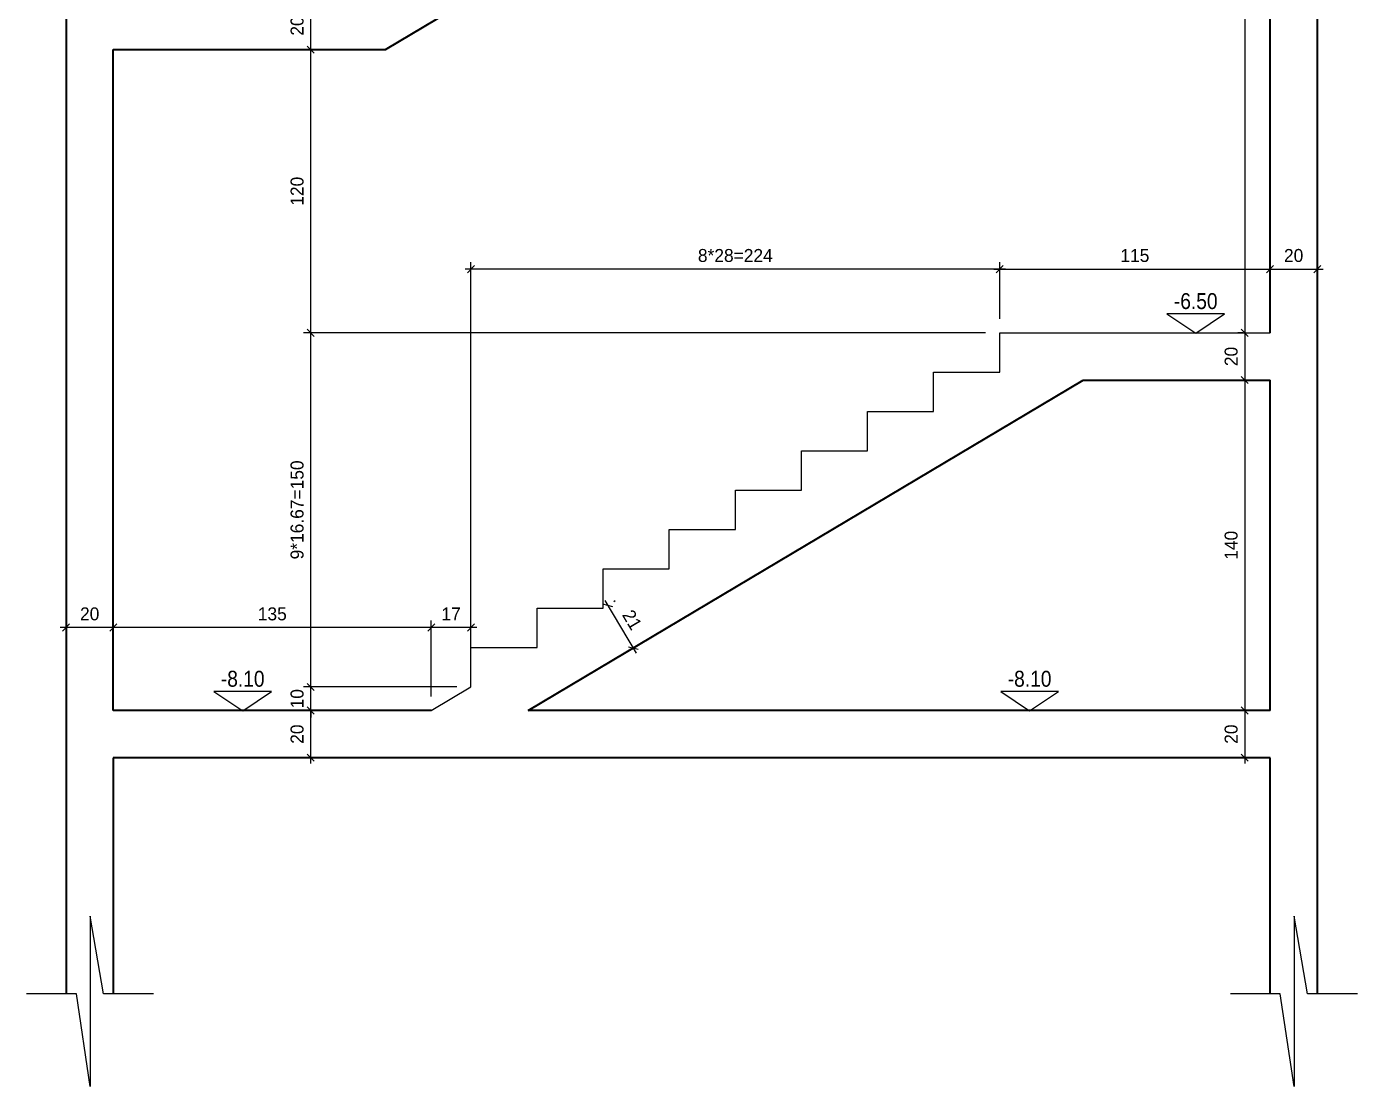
# Model space of a CAD drawing. Header units: inches. Extents: x -5298 to 11252, y 8210 to 22495.
# Drawn here: x 8381 to 8945, y 15088 to 15537 of the extents above; entities that cross this region are included whole.
import ezdxf
from ezdxf.enums import TextEntityAlignment as Align

# ---------------------------------------------------------------- set-up
doc = ezdxf.new("R2010")
doc.units = ezdxf.units.IN
doc.header["$LTSCALE"] = 55
doc.header["$MEASUREMENT"] = 0
doc.layers.get('Defpoints').update_dxf_attribs({"color": 40})
for name, color, linetype in [('BEAM', 3, 'Continuous'), ('break', 1, 'Continuous'), ('dim', 2, 'Continuous'), ('otm-text', 1, 'Continuous'), ('P-lines', 3, 'Continuous')]:
    doc.layers.add(name, color=color, linetype=linetype)
doc.layers.add('W-Conc', color=3, linetype='Continuous', lineweight=40)
doc.styles.add('danmm', font='danmm.shx', dxfattribs={"width": 0.9})
doc.styles.add('HEBTXT', font='hebtxt-weld.shx')
doc.styles.add('ROMANS', font='romans')
doc.dimstyles.new('25', dxfattribs={"dimtxt": 5.5, "dimasz": 3, "dimexe": 3, "dimexo": 6, "dimgap": 3, "dimtad": 1, "dimdec": 0, "dimrnd": 0.5, "dimdsep": 46, "dimtxsty": 'HEBTXT', "dimblk1": 'OBLIQUE', "dimblk2": 'OBLIQUE', "dimsah": 1, "dimcen": 1, "dimdle": 2.5, "dimclre": 9, "dimclrt": 3, "dimadec": 0, "dimazin": 0, "dimtfac": 1, "dimtdec": 0, "dimtix": 1, "dimtmove": 2, "dimatfit": 3, "dimldrblk": 'OBLIQUE', "dimfxl": 1, "dimtolj": 1, "dimarcsym": 0})

# ---------------------------------------------------------------- blocks, each defined once
blk = doc.blocks.new('MF1')
blk.add_lwpolyline([(30, 20), (0, 0), (-30, 20)], close=True)
at = {"style": 'ROMANS'}
blk.add_attdef('0', text='', height=6, dxfattribs=at).set_placement((0, 25), align=Align.CENTER)
blk = doc.blocks.new('_OBLIQUE')
at = {"color": 0, "linetype": 'ByBlock'}
blk.add_line((-0.5, -0.5), (0.5, 0.5), dxfattribs=at)
blk = doc.blocks.new('*D1340')
at = {"layer": 'Defpoints', "color": 0, "linetype": 'Continuous', "ltscale": 5, "transparency": 16777216}
for p in [(8625.31, 15290.5, -0.31), (8636.05, 15272.46, -0.31), (8638.04, 15273.64)]:
    blk.add_point(p, dxfattribs=at)
at = {"layer": 'dim', "color": 0, "linetype": 'Continuous', "lineweight": -2, "ltscale": 5, "transparency": 16777216}
blk.add_line((8626.02, 15293.83), (8639.32, 15271.49), dxfattribs=at)
at = {"layer": 'dim', "color": 9, "linetype": 'Continuous', "lineweight": -2, "ltscale": 5, "transparency": 16777216}
for p, q in [((8630.46, 15293.57), (8629.88, 15293.22)), ((8641.21, 15275.52), (8640.62, 15275.17))]:
    blk.add_line(p, q, dxfattribs=at)
at = {"layer": 'dim', "color": 0, "linetype": 'Continuous', "lineweight": -2, "ltscale": 5, "transparency": 16777216, "xscale": 3, "yscale": 3, "zscale": 3}
for p, rotation in [((8627.3, 15291.68), 120.7677557353247), ((8638.04, 15273.64), 300.7677557353247)]:
    blk.add_blockref('_OBLIQUE', p, dxfattribs=dict(at, rotation=rotation))
at = {"layer": 'dim', "color": 3, "linetype": 'Continuous', "ltscale": 5, "transparency": 16777216, "insert": (8637.61, 15285.6), "char_height": 5.5, "attachment_point": 5, "rotation": 300.7678, "style": 'HEBTXT'}
blk.add_mtext('\\A1;21', dxfattribs=at)
blk = doc.blocks.new('*D1321')
at = {"layer": 'Defpoints', "color": 0, "linetype": 'Continuous', "ltscale": 5, "transparency": 16777216}
for p in [(8501.44, 15247.16), (8511.94, 15247.16, 0.18), (8514.9, 15227.16, 0.18)]:
    blk.add_point(p, dxfattribs=at)
at = {"layer": 'dim', "color": 0, "linetype": 'Continuous', "lineweight": -2, "ltscale": 5, "transparency": 16777216}
blk.add_line((8501.44, 15224.66), (8501.44, 15249.66), dxfattribs=at)
at = {"layer": 'dim', "color": 9, "linetype": 'Continuous', "lineweight": -2, "ltscale": 5, "transparency": 16777216}
for p, q in [((8505.94, 15247.16), (8498.44, 15247.16)), ((8508.9, 15227.16), (8498.44, 15227.16))]:
    blk.add_line(p, q, dxfattribs=at)
at = {"layer": 'dim', "color": 0, "linetype": 'Continuous', "lineweight": -2, "ltscale": 5, "transparency": 16777216, "xscale": 3, "yscale": 3, "zscale": 3}
for p, rotation in [((8501.44, 15247.16), 90), ((8501.44, 15227.16), 270)]:
    blk.add_blockref('_OBLIQUE', p, dxfattribs=dict(at, rotation=rotation))
at = {"layer": 'dim', "color": 3, "linetype": 'Continuous', "ltscale": 5, "transparency": 16777216, "insert": (8495.69, 15237.16), "char_height": 5.5, "attachment_point": 5, "rotation": 90, "style": 'HEBTXT'}
blk.add_mtext('\\A1;20', dxfattribs=at)
blk = doc.blocks.new('*D1430')
at = {"layer": 'Defpoints', "color": 0, "linetype": 'Continuous', "ltscale": 5, "transparency": 16777216}
for p in [(8501.44, 15257.16), (8569.31, 15257.16, -0.31), (8511.94, 15247.16, 0.18)]:
    blk.add_point(p, dxfattribs=at)
at = {"layer": 'dim', "color": 0, "linetype": 'Continuous', "lineweight": -2, "ltscale": 5, "transparency": 16777216}
for p, q in [((8501.44, 15257.16), (8501.44, 15260.16)), ((8501.44, 15247.16), (8501.44, 15257.16)), ((8501.44, 15247.16), (8501.44, 15244.16))]:
    blk.add_line(p, q, dxfattribs=at)
at = {"layer": 'dim', "color": 9, "linetype": 'Continuous', "lineweight": -2, "ltscale": 5, "transparency": 16777216}
for p, q in [((8563.31, 15257.16), (8498.44, 15257.16)), ((8505.94, 15247.16), (8498.44, 15247.16))]:
    blk.add_line(p, q, dxfattribs=at)
at = {"layer": 'dim', "color": 0, "linetype": 'Continuous', "lineweight": -2, "ltscale": 5, "transparency": 16777216, "xscale": 3, "yscale": 3, "zscale": 3}
for p, rotation in [((8501.44, 15257.16), 270), ((8501.44, 15247.16), 90)]:
    blk.add_blockref('_OBLIQUE', p, dxfattribs=dict(at, rotation=rotation))
at = {"layer": 'dim', "color": 3, "linetype": 'Continuous', "ltscale": 5, "transparency": 16777216, "insert": (8495.69, 15252.16), "char_height": 5.5, "attachment_point": 5, "rotation": 90, "style": 'HEBTXT'}
blk.add_mtext('\\A1;10', dxfattribs=at)
blk = doc.blocks.new('*D1443')
at = {"layer": 'Defpoints', "color": 0, "linetype": 'Continuous', "ltscale": 5, "transparency": 16777216}
for p in [(8501.44, 15407.16), (8793.31, 15407.16, -0.31), (8569.31, 15257.16, -0.31)]:
    blk.add_point(p, dxfattribs=at)
at = {"layer": 'dim', "color": 9, "linetype": 'Continuous', "lineweight": -2, "ltscale": 5, "transparency": 16777216}
for p, q in [((8787.31, 15407.16), (8498.44, 15407.16)), ((8563.31, 15257.16), (8498.44, 15257.16))]:
    blk.add_line(p, q, dxfattribs=at)
at = {"layer": 'dim', "color": 0, "linetype": 'Continuous', "lineweight": -2, "ltscale": 5, "transparency": 16777216}
blk.add_line((8501.44, 15254.66), (8501.44, 15409.66), dxfattribs=at)
at = {"layer": 'dim', "color": 0, "linetype": 'Continuous', "lineweight": -2, "ltscale": 5, "transparency": 16777216, "xscale": 3, "yscale": 3, "zscale": 3}
for p, rotation in [((8501.44, 15407.16), 90), ((8501.44, 15257.16), 270)]:
    blk.add_blockref('_OBLIQUE', p, dxfattribs=dict(at, rotation=rotation))
at = {"layer": 'dim', "color": 3, "linetype": 'Continuous', "ltscale": 5, "transparency": 16777216, "insert": (8495.69, 15332.16), "char_height": 5.5, "attachment_point": 5, "rotation": 90, "style": 'HEBTXT'}
blk.add_mtext('\\A1;9*16.67=150', dxfattribs=at)
blk = doc.blocks.new('*D1444')
at = {"layer": 'Defpoints', "color": 0, "linetype": 'Continuous', "ltscale": 5, "transparency": 16777216}
for p in [(8501.44, 15527.16), (8507.22, 15527.16, -0.31), (8793.31, 15407.16, -0.31)]:
    blk.add_point(p, dxfattribs=at)
at = {"layer": 'dim', "color": 9, "linetype": 'Continuous', "lineweight": -2, "ltscale": 5, "transparency": 16777216}
for p, q in [((8501.22, 15527.16), (8498.44, 15527.16)), ((8787.31, 15407.16), (8498.44, 15407.16))]:
    blk.add_line(p, q, dxfattribs=at)
at = {"layer": 'dim', "color": 0, "linetype": 'Continuous', "lineweight": -2, "ltscale": 5, "transparency": 16777216}
blk.add_line((8501.44, 15404.66), (8501.44, 15529.66), dxfattribs=at)
at = {"layer": 'dim', "color": 0, "linetype": 'Continuous', "lineweight": -2, "ltscale": 5, "transparency": 16777216, "xscale": 3, "yscale": 3, "zscale": 3}
for p, rotation in [((8501.44, 15527.16), 90), ((8501.44, 15407.16), 270)]:
    blk.add_blockref('_OBLIQUE', p, dxfattribs=dict(at, rotation=rotation))
at = {"layer": 'dim', "color": 3, "linetype": 'Continuous', "ltscale": 5, "transparency": 16777216, "insert": (8495.69, 15467.16), "char_height": 5.5, "attachment_point": 5, "rotation": 90, "style": 'HEBTXT'}
blk.add_mtext('\\A1;120', dxfattribs=at)
blk = doc.blocks.new('*D1445')
at = {"layer": 'Defpoints', "color": 0, "linetype": 'Continuous', "ltscale": 5, "transparency": 16777216}
for p in [(8501.44, 15547.16), (8508.29, 15547.16, -0.31), (8507.22, 15527.16, -0.31)]:
    blk.add_point(p, dxfattribs=at)
at = {"layer": 'dim', "color": 0, "linetype": 'Continuous', "lineweight": -2, "ltscale": 5, "transparency": 16777216}
blk.add_line((8501.44, 15524.66), (8501.44, 15549.66), dxfattribs=at)
at = {"layer": 'dim', "color": 9, "linetype": 'Continuous', "lineweight": -2, "ltscale": 5, "transparency": 16777216}
for p, q in [((8502.29, 15547.16), (8498.44, 15547.16)), ((8501.22, 15527.16), (8498.44, 15527.16))]:
    blk.add_line(p, q, dxfattribs=at)
at = {"layer": 'dim', "color": 0, "linetype": 'Continuous', "lineweight": -2, "ltscale": 5, "transparency": 16777216, "xscale": 3, "yscale": 3, "zscale": 3}
for p, rotation in [((8501.44, 15547.16), 90), ((8501.44, 15527.16), 270)]:
    blk.add_blockref('_OBLIQUE', p, dxfattribs=dict(at, rotation=rotation))
at = {"layer": 'dim', "color": 3, "linetype": 'Continuous', "ltscale": 5, "transparency": 16777216, "insert": (8495.69, 15537.16), "char_height": 5.5, "attachment_point": 5, "rotation": 90, "style": 'HEBTXT'}
blk.add_mtext('\\A1;20', dxfattribs=at)
blk = doc.blocks.new('*D1486')
at = {"layer": 'Defpoints', "color": 0, "linetype": 'Continuous', "ltscale": 5, "transparency": 16777216}
for p in [(8899.86, 15703.82, -0.31), (8897.11, 15407.16), (8902.25, 15407.16, -0.31)]:
    blk.add_point(p, dxfattribs=at)
at = {"layer": 'dim', "color": 0, "linetype": 'Continuous', "lineweight": -2, "ltscale": 5, "transparency": 16777216}
blk.add_line((8897.11, 15706.32), (8897.11, 15404.66), dxfattribs=at)
at = {"layer": 'dim', "color": 9, "linetype": 'Continuous', "lineweight": -2, "ltscale": 5, "transparency": 16777216}
for p, q in [((8893.86, 15703.82), (8894.11, 15703.82)), ((8896.25, 15407.16), (8894.11, 15407.16))]:
    blk.add_line(p, q, dxfattribs=at)
at = {"layer": 'dim', "color": 0, "linetype": 'Continuous', "lineweight": -2, "ltscale": 5, "transparency": 16777216, "xscale": 3, "yscale": 3, "zscale": 3}
for p, rotation in [((8897.11, 15703.82), 90), ((8897.11, 15407.16), 270)]:
    blk.add_blockref('_OBLIQUE', p, dxfattribs=dict(at, rotation=rotation))
at = {"layer": 'dim', "color": 3, "linetype": 'Continuous', "ltscale": 5, "transparency": 16777216, "insert": (8891.36, 15555.49), "char_height": 5.5, "attachment_point": 5, "rotation": 90, "style": 'HEBTXT'}
blk.add_mtext('\\A1;297', dxfattribs=at)
blk = doc.blocks.new('*D1487')
at = {"layer": 'Defpoints', "color": 0, "linetype": 'Continuous', "ltscale": 5, "transparency": 16777216}
for p in [(8902.25, 15407.16, -0.31), (8897.11, 15387.16), (8902.25, 15387.16, -0.31)]:
    blk.add_point(p, dxfattribs=at)
at = {"layer": 'dim', "color": 9, "linetype": 'Continuous', "lineweight": -2, "ltscale": 5, "transparency": 16777216}
for p, q in [((8896.25, 15407.16), (8894.11, 15407.16)), ((8896.25, 15387.16), (8894.11, 15387.16))]:
    blk.add_line(p, q, dxfattribs=at)
at = {"layer": 'dim', "color": 0, "linetype": 'Continuous', "lineweight": -2, "ltscale": 5, "transparency": 16777216}
blk.add_line((8897.11, 15409.66), (8897.11, 15384.66), dxfattribs=at)
at = {"layer": 'dim', "color": 0, "linetype": 'Continuous', "lineweight": -2, "ltscale": 5, "transparency": 16777216, "xscale": 3, "yscale": 3, "zscale": 3}
for p, rotation in [((8897.11, 15407.16), 90), ((8897.11, 15387.16), 270)]:
    blk.add_blockref('_OBLIQUE', p, dxfattribs=dict(at, rotation=rotation))
at = {"layer": 'dim', "color": 3, "linetype": 'Continuous', "ltscale": 5, "transparency": 16777216, "insert": (8891.36, 15397.16), "char_height": 5.5, "attachment_point": 5, "rotation": 90, "style": 'HEBTXT'}
blk.add_mtext('\\A1;20', dxfattribs=at)
blk = doc.blocks.new('*D1488')
at = {"layer": 'Defpoints', "color": 0, "linetype": 'Continuous', "ltscale": 5, "transparency": 16777216}
for p in [(8902.25, 15387.16, -0.31), (8897.11, 15247.16), (8902.25, 15247.16, 0.46)]:
    blk.add_point(p, dxfattribs=at)
at = {"layer": 'dim', "color": 0, "linetype": 'Continuous', "lineweight": -2, "ltscale": 5, "transparency": 16777216}
blk.add_line((8897.11, 15389.66), (8897.11, 15244.66), dxfattribs=at)
at = {"layer": 'dim', "color": 9, "linetype": 'Continuous', "lineweight": -2, "ltscale": 5, "transparency": 16777216}
for p, q in [((8896.25, 15387.16), (8894.11, 15387.16)), ((8896.25, 15247.16), (8894.11, 15247.16))]:
    blk.add_line(p, q, dxfattribs=at)
at = {"layer": 'dim', "color": 0, "linetype": 'Continuous', "lineweight": -2, "ltscale": 5, "transparency": 16777216, "xscale": 3, "yscale": 3, "zscale": 3}
for p, rotation in [((8897.11, 15387.16), 90), ((8897.11, 15247.16), 270)]:
    blk.add_blockref('_OBLIQUE', p, dxfattribs=dict(at, rotation=rotation))
at = {"layer": 'dim', "color": 3, "linetype": 'Continuous', "ltscale": 5, "transparency": 16777216, "insert": (8891.36, 15317.16), "char_height": 5.5, "attachment_point": 5, "rotation": 90, "style": 'HEBTXT'}
blk.add_mtext('\\A1;140', dxfattribs=at)
blk = doc.blocks.new('*D1489')
at = {"layer": 'Defpoints', "color": 0, "linetype": 'Continuous', "ltscale": 5, "transparency": 16777216}
for p in [(8902.25, 15247.16, 0.46), (8897.11, 15227.16), (8899.09, 15227.16, 0.46)]:
    blk.add_point(p, dxfattribs=at)
at = {"layer": 'dim', "color": 0, "linetype": 'Continuous', "lineweight": -2, "ltscale": 5, "transparency": 16777216}
blk.add_line((8897.11, 15249.66), (8897.11, 15224.66), dxfattribs=at)
at = {"layer": 'dim', "color": 9, "linetype": 'Continuous', "lineweight": -2, "ltscale": 5, "transparency": 16777216}
for p, q in [((8896.25, 15247.16), (8894.11, 15247.16)), ((8893.09, 15227.16), (8894.11, 15227.16))]:
    blk.add_line(p, q, dxfattribs=at)
at = {"layer": 'dim', "color": 0, "linetype": 'Continuous', "lineweight": -2, "ltscale": 5, "transparency": 16777216, "xscale": 3, "yscale": 3, "zscale": 3}
for p, rotation in [((8897.11, 15247.16), 90), ((8897.11, 15227.16), 270)]:
    blk.add_blockref('_OBLIQUE', p, dxfattribs=dict(at, rotation=rotation))
at = {"layer": 'dim', "color": 3, "linetype": 'Continuous', "ltscale": 5, "transparency": 16777216, "insert": (8891.36, 15237.16), "char_height": 5.5, "attachment_point": 5, "rotation": 90, "style": 'HEBTXT'}
blk.add_mtext('\\A1;20', dxfattribs=at)
blk = doc.blocks.new('*D1467')
at = {"layer": 'Defpoints', "color": 0, "linetype": 'Continuous', "ltscale": 5, "transparency": 16777216}
for p in [(8907.81, 15434.16), (8793.31, 15407.16, -0.31), (8907.81, 15407.16, -0.31)]:
    blk.add_point(p, dxfattribs=at)
at = {"layer": 'dim', "color": 9, "linetype": 'Continuous', "lineweight": -2, "ltscale": 5, "transparency": 16777216}
for p, q in [((8793.31, 15413.16), (8793.31, 15437.16)), ((8907.81, 15413.16), (8907.81, 15437.16))]:
    blk.add_line(p, q, dxfattribs=at)
at = {"layer": 'dim', "color": 0, "linetype": 'Continuous', "lineweight": -2, "ltscale": 5, "transparency": 16777216}
blk.add_line((8790.81, 15434.16), (8910.31, 15434.16), dxfattribs=at)
at = {"layer": 'dim', "color": 0, "linetype": 'Continuous', "lineweight": -2, "ltscale": 5, "transparency": 16777216, "xscale": 3, "yscale": 3, "zscale": 3, "rotation": 180}
blk.add_blockref('_OBLIQUE', (8793.31, 15434.16), dxfattribs=at)
at = {"layer": 'dim', "color": 0, "linetype": 'Continuous', "lineweight": -2, "ltscale": 5, "transparency": 16777216, "xscale": 3, "yscale": 3, "zscale": 3}
blk.add_blockref('_OBLIQUE', (8907.81, 15434.16), dxfattribs=at)
at = {"layer": 'dim', "color": 3, "linetype": 'Continuous', "ltscale": 5, "transparency": 16777216, "insert": (8850.56, 15439.91), "char_height": 5.5, "attachment_point": 5, "style": 'HEBTXT'}
blk.add_mtext('\\A1;115', dxfattribs=at)
blk = doc.blocks.new('*D1468')
at = {"layer": 'Defpoints', "color": 0, "linetype": 'Continuous', "ltscale": 5, "transparency": 16777216}
for p in [(8927.81, 15434.16), (8927.81, 15420.59, 0.45), (8907.81, 15407.16, -0.31)]:
    blk.add_point(p, dxfattribs=at)
at = {"layer": 'dim', "color": 9, "linetype": 'Continuous', "lineweight": -2, "ltscale": 5, "transparency": 16777216}
for p, q in [((8907.81, 15413.16), (8907.81, 15437.16)), ((8927.81, 15426.59), (8927.81, 15437.16))]:
    blk.add_line(p, q, dxfattribs=at)
at = {"layer": 'dim', "color": 0, "linetype": 'Continuous', "lineweight": -2, "ltscale": 5, "transparency": 16777216}
blk.add_line((8905.31, 15434.16), (8930.31, 15434.16), dxfattribs=at)
at = {"layer": 'dim', "color": 0, "linetype": 'Continuous', "lineweight": -2, "ltscale": 5, "transparency": 16777216, "xscale": 3, "yscale": 3, "zscale": 3, "rotation": 180}
blk.add_blockref('_OBLIQUE', (8907.81, 15434.16), dxfattribs=at)
at = {"layer": 'dim', "color": 0, "linetype": 'Continuous', "lineweight": -2, "ltscale": 5, "transparency": 16777216, "xscale": 3, "yscale": 3, "zscale": 3}
blk.add_blockref('_OBLIQUE', (8927.81, 15434.16), dxfattribs=at)
at = {"layer": 'dim', "color": 3, "linetype": 'Continuous', "ltscale": 5, "transparency": 16777216, "insert": (8917.81, 15439.91), "char_height": 5.5, "attachment_point": 5, "style": 'HEBTXT'}
blk.add_mtext('\\A1;20', dxfattribs=at)
blk = doc.blocks.new('*D1469')
at = {"layer": 'Defpoints', "color": 0, "linetype": 'Continuous', "ltscale": 5, "transparency": 16777216}
for p in [(8569.31, 15434.16), (8793.31, 15407.16, -0.31), (8569.31, 15273.83, -0.31)]:
    blk.add_point(p, dxfattribs=at)
at = {"layer": 'dim', "color": 9, "linetype": 'Continuous', "lineweight": -2, "ltscale": 5, "transparency": 16777216}
for p, q in [((8569.31, 15279.83), (8569.31, 15437.16)), ((8793.31, 15413.16), (8793.31, 15437.16))]:
    blk.add_line(p, q, dxfattribs=at)
at = {"layer": 'dim', "color": 0, "linetype": 'Continuous', "lineweight": -2, "ltscale": 5, "transparency": 16777216}
blk.add_line((8795.81, 15434.16), (8566.81, 15434.16), dxfattribs=at)
at = {"layer": 'dim', "color": 0, "linetype": 'Continuous', "lineweight": -2, "ltscale": 5, "transparency": 16777216, "xscale": 3, "yscale": 3, "zscale": 3, "rotation": 180}
blk.add_blockref('_OBLIQUE', (8569.31, 15434.16), dxfattribs=at)
at = {"layer": 'dim', "color": 0, "linetype": 'Continuous', "lineweight": -2, "ltscale": 5, "transparency": 16777216, "xscale": 3, "yscale": 3, "zscale": 3}
blk.add_blockref('_OBLIQUE', (8793.31, 15434.16), dxfattribs=at)
at = {"layer": 'dim', "color": 3, "linetype": 'Continuous', "ltscale": 5, "transparency": 16777216, "insert": (8681.31, 15439.91), "char_height": 5.5, "attachment_point": 5, "style": 'HEBTXT'}
blk.add_mtext('\\A1;8*28=224', dxfattribs=at)
blk = doc.blocks.new('*D1470')
at = {"layer": 'Defpoints', "color": 0, "linetype": 'Continuous', "ltscale": 5, "transparency": 16777216}
for p in [(8552.51, 15282.33), (8569.31, 15257.16, -0.31), (8552.51, 15247.16, 0.24)]:
    blk.add_point(p, dxfattribs=at)
at = {"layer": 'dim', "color": 9, "linetype": 'Continuous', "lineweight": -2, "ltscale": 5, "transparency": 16777216}
for p, q in [((8552.51, 15253.16), (8552.51, 15285.33)), ((8569.31, 15263.16), (8569.31, 15285.33))]:
    blk.add_line(p, q, dxfattribs=at)
at = {"layer": 'dim', "color": 0, "linetype": 'Continuous', "lineweight": -2, "ltscale": 5, "transparency": 16777216}
blk.add_line((8571.81, 15282.33), (8550.01, 15282.33), dxfattribs=at)
at = {"layer": 'dim', "color": 0, "linetype": 'Continuous', "lineweight": -2, "ltscale": 5, "transparency": 16777216, "xscale": 3, "yscale": 3, "zscale": 3, "rotation": 180}
blk.add_blockref('_OBLIQUE', (8552.51, 15282.33), dxfattribs=at)
at = {"layer": 'dim', "color": 0, "linetype": 'Continuous', "lineweight": -2, "ltscale": 5, "transparency": 16777216, "xscale": 3, "yscale": 3, "zscale": 3}
blk.add_blockref('_OBLIQUE', (8569.31, 15282.33), dxfattribs=at)
at = {"layer": 'dim', "color": 3, "linetype": 'Continuous', "ltscale": 5, "transparency": 16777216, "insert": (8560.91, 15288.08), "char_height": 5.5, "attachment_point": 5, "style": 'HEBTXT'}
blk.add_mtext('\\A1;17', dxfattribs=at)
blk = doc.blocks.new('*D1471')
at = {"layer": 'Defpoints', "color": 0, "linetype": 'Continuous', "ltscale": 5, "transparency": 16777216}
for p in [(8417.81, 15292.48, 0.15), (8417.81, 15282.33), (8552.51, 15247.16, 0.24)]:
    blk.add_point(p, dxfattribs=at)
at = {"layer": 'dim', "color": 9, "linetype": 'Continuous', "lineweight": -2, "ltscale": 5, "transparency": 16777216}
for p, q in [((8417.81, 15286.48), (8417.81, 15279.33)), ((8552.51, 15253.16), (8552.51, 15285.33))]:
    blk.add_line(p, q, dxfattribs=at)
at = {"layer": 'dim', "color": 0, "linetype": 'Continuous', "lineweight": -2, "ltscale": 5, "transparency": 16777216}
blk.add_line((8555.01, 15282.33), (8415.31, 15282.33), dxfattribs=at)
at = {"layer": 'dim', "color": 0, "linetype": 'Continuous', "lineweight": -2, "ltscale": 5, "transparency": 16777216, "xscale": 3, "yscale": 3, "zscale": 3, "rotation": 180}
blk.add_blockref('_OBLIQUE', (8417.81, 15282.33), dxfattribs=at)
at = {"layer": 'dim', "color": 0, "linetype": 'Continuous', "lineweight": -2, "ltscale": 5, "transparency": 16777216, "xscale": 3, "yscale": 3, "zscale": 3}
blk.add_blockref('_OBLIQUE', (8552.51, 15282.33), dxfattribs=at)
at = {"layer": 'dim', "color": 3, "linetype": 'Continuous', "ltscale": 5, "transparency": 16777216, "insert": (8485.16, 15288.08), "char_height": 5.5, "attachment_point": 5, "style": 'HEBTXT'}
blk.add_mtext('\\A1;135', dxfattribs=at)
blk = doc.blocks.new('*D1472')
at = {"layer": 'Defpoints', "color": 0, "linetype": 'Continuous', "ltscale": 5, "transparency": 16777216}
for p in [(8417.81, 15292.48, 0.15), (8397.81, 15282.33), (8397.81, 15266.4, 0.14)]:
    blk.add_point(p, dxfattribs=at)
at = {"layer": 'dim', "color": 9, "linetype": 'Continuous', "lineweight": -2, "ltscale": 5, "transparency": 16777216}
for p, q in [((8397.81, 15272.4), (8397.81, 15285.33)), ((8417.81, 15286.48), (8417.81, 15279.33))]:
    blk.add_line(p, q, dxfattribs=at)
at = {"layer": 'dim', "color": 0, "linetype": 'Continuous', "lineweight": -2, "ltscale": 5, "transparency": 16777216}
blk.add_line((8420.31, 15282.33), (8395.31, 15282.33), dxfattribs=at)
at = {"layer": 'dim', "color": 0, "linetype": 'Continuous', "lineweight": -2, "ltscale": 5, "transparency": 16777216, "xscale": 3, "yscale": 3, "zscale": 3, "rotation": 180}
blk.add_blockref('_OBLIQUE', (8397.81, 15282.33), dxfattribs=at)
at = {"layer": 'dim', "color": 0, "linetype": 'Continuous', "lineweight": -2, "ltscale": 5, "transparency": 16777216, "xscale": 3, "yscale": 3, "zscale": 3}
blk.add_blockref('_OBLIQUE', (8417.81, 15282.33), dxfattribs=at)
at = {"layer": 'dim', "color": 3, "linetype": 'Continuous', "ltscale": 5, "transparency": 16777216, "insert": (8407.81, 15288.08), "char_height": 5.5, "attachment_point": 5, "style": 'HEBTXT'}
blk.add_mtext('\\A1;20', dxfattribs=at)
blk = doc.blocks.new('*D1318')
at = {"layer": 'Defpoints', "color": 0, "linetype": 'Continuous', "ltscale": 5, "transparency": 16777216}
for p in [(8902.25, 15407.16, -0.31), (8897.11, 15387.16), (8899.86, 15387.16, -0.31)]:
    blk.add_point(p, dxfattribs=at)
at = {"layer": 'dim', "color": 9, "linetype": 'Continuous', "lineweight": -2, "ltscale": 5, "transparency": 16777216}
for p, q in [((8896.25, 15407.16), (8894.11, 15407.16)), ((8893.86, 15387.16), (8894.11, 15387.16))]:
    blk.add_line(p, q, dxfattribs=at)
at = {"layer": 'dim', "color": 0, "linetype": 'Continuous', "lineweight": -2, "ltscale": 5, "transparency": 16777216}
blk.add_line((8897.11, 15409.66), (8897.11, 15384.66), dxfattribs=at)
at = {"layer": 'dim', "color": 0, "linetype": 'Continuous', "lineweight": -2, "ltscale": 5, "transparency": 16777216, "xscale": 3, "yscale": 3, "zscale": 3}
for p, rotation in [((8897.11, 15407.16), 90), ((8897.11, 15387.16), 270)]:
    blk.add_blockref('_OBLIQUE', p, dxfattribs=dict(at, rotation=rotation))
at = {"layer": 'dim', "color": 3, "linetype": 'Continuous', "ltscale": 5, "transparency": 16777216, "insert": (8891.36, 15397.16), "char_height": 5.5, "attachment_point": 5, "rotation": 90, "style": 'HEBTXT'}
blk.add_mtext('\\A1;20', dxfattribs=at)

msp = doc.modelspace()

# ---------------------------------------------------------------- linework, layer by layer
at = {"layer": 'BEAM', "linetype": 'Continuous', "elevation": -0.76}
msp.add_lwpolyline([(8552.51, 15247.16), (8569.31, 15257.16), (8569.31, 15257.16), (8569.31, 15273.83), (8597.31, 15273.83), (8597.31, 15290.5), (8625.31, 15290.5), (8625.31, 15307.17), (8653.31, 15307.17), (8653.31, 15323.84), (8681.31, 15323.84), (8681.31, 15340.51), (8709.31, 15340.51), (8709.31, 15357.18), (8737.31, 15357.18), (8737.31, 15373.85), (8765.31, 15373.85), (8765.31, 15390.52), (8793.31, 15390.52), (8793.31, 15407.16), (8907.81, 15407.16)], dxfattribs=at)
at = {"layer": 'break'}
for points, elevation in [([(8434.81, 15127.16), (8413.68, 15127.16), (8408.05, 15160.07), (8408.05, 15087.93), (8402.16, 15127.16), (8381.09, 15127.16)], -0.3), ([(8944.81, 15127.16), (8923.68, 15127.16), (8918.05, 15160.07), (8918.05, 15087.93), (8912.15, 15127.16), (8891.09, 15127.16)], 0.01)]:
    msp.add_lwpolyline(points, dxfattribs=dict(at, elevation=elevation))
at = {"layer": 'W-Conc', "ltscale": 5}
for p, q in [((8397.81, 16869.68, -0.47), (8397.81, 15127.16, -0.3)), ((8927.81, 16057.16, -0.05), (8927.81, 15127.16, 0.01)), ((8533.05, 15527.16, -0.76), (8828.71, 15703.82, -0.76)), ((8907.81, 15407.16, 0), (8907.81, 15703.82, -0.04)), ((8417.81, 15247.16, -0.3), (8417.81, 15527.16, -0.33)), ((8593.56, 15247.16, -0.76), (8828.72, 15387.16, -0.76)), ((8907.81, 15247.16, 0.01), (8907.81, 15387.16, 0)), ((8552.51, 15247.16, -0.21), (8417.81, 15247.16, -0.3)), ((8907.81, 15247.16, 0.01), (8593.56, 15247.16, -0.19)), ((8907.81, 15227.16, 0.01), (8417.81, 15227.16, -0.3)), ((8417.81, 15227.16, -0.3), (8417.81, 15127.16, -0.3)), ((8907.81, 15127.16, 0.01), (8907.81, 15227.16, 0.01))]:
    msp.add_line(p, q, dxfattribs=at)
at = {"layer": 'W-Conc', "ltscale": 5, "elevation": -0.76}
for points in [[(8417.81, 15527.16), (8533.05, 15527.16)], [(8828.72, 15387.16), (8907.81, 15387.16)]]:
    msp.add_lwpolyline(points, dxfattribs=at)

# ---------------------------------------------------------------- block references
at = {"layer": 'P-lines', "color": 3}
ref = msp.add_blockref('MF1', (8876.33, 15407.09, -0.76), dxfattribs=dict(at, xscale=-0.4065600000089035, yscale=0.4065600000089035, zscale=0.4065600000089035))
ref.add_attrib('-3.25', '-6.50', dxfattribs={"layer": 'otm-text', "height": 6.75, "style": 'danmm', "width": 0.9}).set_placement((8876.33, 15417.25, -0.76), align=Align.CENTER)
ref = msp.add_blockref('MF1', (8472.63, 15247.09, -0.76), dxfattribs=dict(at, xscale=-0.4065600000089035, yscale=0.4065600000089035, zscale=0.4065600000089035))
ref.add_attrib('-3.25', '-8.10', dxfattribs={"layer": 'otm-text', "height": 6.75, "style": 'danmm', "width": 0.9}).set_placement((8472.63, 15257.25, -0.76), align=Align.CENTER)
ref = msp.add_blockref('MF1', (8805.96, 15247.09, -0.76), dxfattribs=dict(at, xscale=-0.4065600000089035, yscale=0.4065600000089035, zscale=0.4065600000089035))
ref.add_attrib('-3.25', '-8.10', dxfattribs={"layer": 'otm-text', "height": 6.75, "style": 'danmm', "width": 0.9}).set_placement((8805.96, 15257.25, -0.76), align=Align.CENTER)

# ---------------------------------------------------------------- dimensions: what is measured, and where the dimension line sits
at = {"layer": 'dim', "linetype": 'Continuous', "ltscale": 5}
for base, p1, p2, picture, middle in [((8897.11, 15407.16, -0.45), (8899.86, 15703.82, -0.76), (8902.25, 15407.16, -0.76), '*D1486', (8891.36, 15555.49, -0.45)), ((8501.44, 15547.16, -0.45), (8507.22, 15527.16, -0.76), (8508.29, 15547.16, -0.76), '*D1445', (8495.69, 15537.16, -0.45)), ((8501.44, 15527.16, -0.45), (8793.31, 15407.16, -0.76), (8507.22, 15527.16, -0.76), '*D1444', (8495.69, 15467.16, -0.45)), ((8897.11, 15387.16, -0.45), (8902.25, 15407.16, -0.76), (8902.25, 15387.16, -0.76), '*D1487', (8891.36, 15397.16, -0.45)), ((8897.11, 15387.16, -0.45), (8902.25, 15407.16, -0.76), (8899.86, 15387.16, -0.76), '*D1318', (8891.36, 15397.16, -0.45)), ((8897.11, 15247.16, -0.45), (8902.25, 15387.16, -0.76), (8902.25, 15247.16, 0.01), '*D1488', (8891.36, 15317.16, -0.45)), ((8501.44, 15257.16, -0.45), (8511.94, 15247.16, -0.27), (8569.31, 15257.16, -0.76), '*D1430', (8495.69, 15252.16, -0.45)), ((8501.44, 15247.16, -0.45), (8514.9, 15227.16, -0.27), (8511.94, 15247.16, -0.27), '*D1321', (8495.69, 15237.16, -0.45)), ((8897.11, 15227.16, -0.45), (8902.25, 15247.16, 0.01), (8899.09, 15227.16, 0.01), '*D1489', (8891.36, 15237.16, -0.45))]:
    dim = msp.add_linear_dim(base=base, p1=p1, p2=p2, angle=90, dimstyle='25', dxfattribs=at)
    dim.commit()
    dim.dimension.update_dxf_attribs({"geometry": picture, "text_midpoint": middle})
dim = msp.add_linear_dim(base=(8569.31, 15434.16, -0.45), p1=(8793.31, 15407.16, -0.76), p2=(8569.31, 15273.83, -0.76), text='8*28=<>', dimstyle='25', dxfattribs=at)
dim.commit()
dim.dimension.update_dxf_attribs({"geometry": '*D1469', "text_midpoint": (8681.31, 15439.91, -0.45)})
for base, p1, p2, picture, middle in [((8907.8105, 15434.1555, -0.4511), (8793.3092, 15407.1596, -0.7577), (8907.8105, 15407.1596, -0.7577), '*D1467', (8850.5599, 15439.9055, -0.4511)), ((8927.81, 15434.16, -0.45), (8907.81, 15407.16, -0.76), (8927.81, 15420.59, -0.01), '*D1468', (8917.81, 15439.91, -0.45)), ((8397.81, 15282.33, -0.45), (8417.81, 15292.48, -0.3), (8397.81, 15266.4, -0.31), '*D1472', (8407.81, 15288.08, -0.45)), ((8417.81, 15282.33, -0.45), (8552.51, 15247.16, -0.21), (8417.81, 15292.48, -0.3), '*D1471', (8485.16, 15288.08, -0.45)), ((8552.51, 15282.33, -0.45), (8569.31, 15257.16, -0.76), (8552.51, 15247.16, -0.21), '*D1470', (8560.91, 15288.08, -0.45))]:
    dim = msp.add_linear_dim(base=base, p1=p1, p2=p2, dimstyle='25', dxfattribs=at)
    dim.commit()
    dim.dimension.update_dxf_attribs({"geometry": picture, "text_midpoint": middle})
dim = msp.add_linear_dim(base=(8501.44, 15407.16, -0.45), p1=(8569.31, 15257.16, -0.76), p2=(8793.31, 15407.16, -0.76), angle=90, text='9*16.67=<>', dimstyle='25', dxfattribs=at)
dim.commit()
dim.dimension.update_dxf_attribs({"geometry": '*D1443', "text_midpoint": (8495.69, 15332.16, -0.45)})
dim = msp.add_aligned_dim(p1=(8625.31, 15290.5, -0.76), p2=(8636.05, 15272.46, -0.76), distance=2.31, dimstyle='25', dxfattribs=at)
dim.commit()
dim.dimension.update_dxf_attribs({"geometry": '*D1340', "text_midpoint": (8637.61, 15285.6, -0.45)})

doc.saveas('drawing.dxf')
